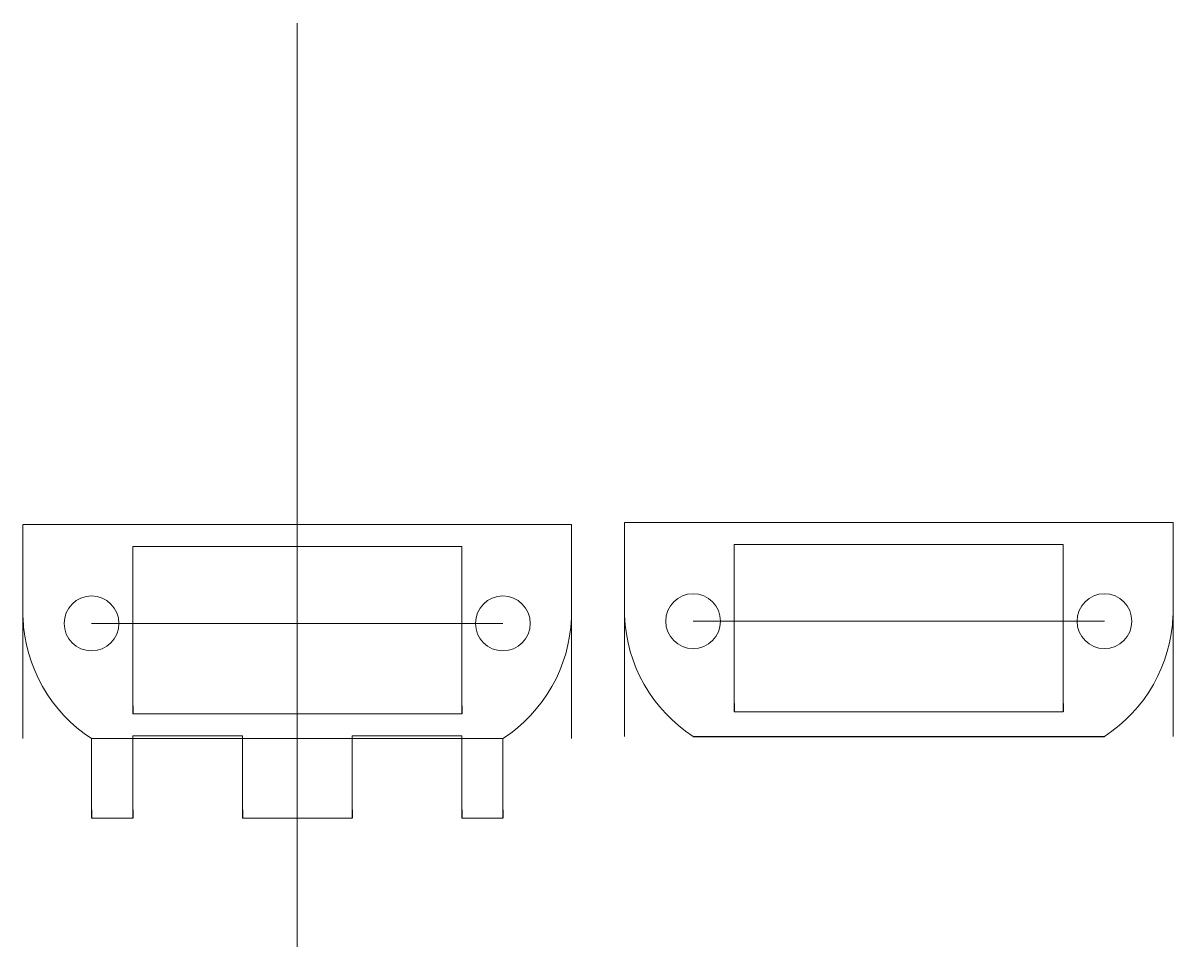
# Model space of a CAD drawing. Header units: inches. Extents: x 0 to 41.9, y -7.6 to 26.1.
import ezdxf

# ---------------------------------------------------------------- set-up
doc = ezdxf.new("R2010")
doc.units = ezdxf.units.IN
doc.header["$MEASUREMENT"] = 0

msp = doc.modelspace()

# ---------------------------------------------------------------- linework, layer by layer
at = {"color": 1, "lineweight": 0}
for p, q in [((10, -7.598), (10, 26.09)), ((0, 7.8), (0, 0)), ((20, 0), (20, 7.8)), ((21.937, 7.88), (21.937, 0.08)), ((41.937, 0.08), (41.937, 7.88)), ((2.5, 4.2), (17.5, 4.2)), ((24.437, 4.28), (39.437, 4.28)), ((2.5, 0), (17.5, 0)), ((24.437, 0.08), (39.437, 0.08))]:
    msp.add_line(p, q, dxfattribs=at)
at = {"lineweight": 0}
for p, q in [((20, 7.8), (0, 7.8)), ((0, 7.8), (0, 4.4)), ((20, 7.8), (20, 4.4)), ((41.937, 7.88), (21.937, 7.88)), ((21.937, 7.88), (21.937, 4.48)), ((41.937, 7.88), (41.937, 4.48)), ((16, 7), (4, 7)), ((4, 1.2), (4, 7)), ((16, 1.2), (16, 7)), ((37.937, 7.08), (25.937, 7.08)), ((25.937, 1.28), (25.937, 7.08)), ((37.937, 1.28), (37.937, 7.08)), ((4, 0.9), (16, 0.9)), ((25.937, 0.98), (37.937, 0.98)), ((2.5, 0), (2.5, -2.6)), ((4, 0.1), (4, -2.6)), ((4, 0.1), (8, 0.1)), ((8, 0.1), (8, -2.6)), ((12, 0.1), (12, -2.6)), ((12, 0.1), (16, 0.1)), ((16, 0.1), (16, -2.6)), ((16, 0.1), (16, -2.6)), ((16, 0.1), (16, -2.6)), ((16, 0.1), (16, -2.6)), ((17.5, 0), (17.5, -2.6)), ((2.5, -2.9), (4, -2.9)), ((8, -2.9), (12, -2.9)), ((16, -2.9), (17.5, -2.9))]:
    msp.add_line(p, q, dxfattribs=at)
for p, q in [((25.937, 1.28), (25.937, 0.98)), ((37.937, 1.28), (37.937, 0.98)), ((4, 1.2), (4, 0.9)), ((16, 1.2), (16, 0.9)), ((24.437, 0.08), (39.437, 0.08)), ((2.5, -2.6), (2.5, -2.9)), ((4, -2.6), (4, -2.9)), ((8, -2.6), (8, -2.9)), ((12, -2.6), (12, -2.9)), ((16, -2.6), (16, -2.9)), ((17.5, -2.6), (17.5, -2.9))]:
    msp.add_line(p, q)
for centre in [(2.5, 4.2), (17.5, 4.2), (24.437, 4.28), (39.437, 4.28)]:
    msp.add_circle(centre, 1, dxfattribs=at)
for centre, start, end in [((5.504, 4.617), 182.2592, 236.9497), ((14.496, 4.617), 303.0503, 357.7408), ((27.441, 4.697), 182.2592, 236.9497), ((36.433, 4.697), 303.0503, 357.7408)]:
    msp.add_arc(centre, 5.508, start, end, dxfattribs=at)

doc.saveas('drawing.dxf')
